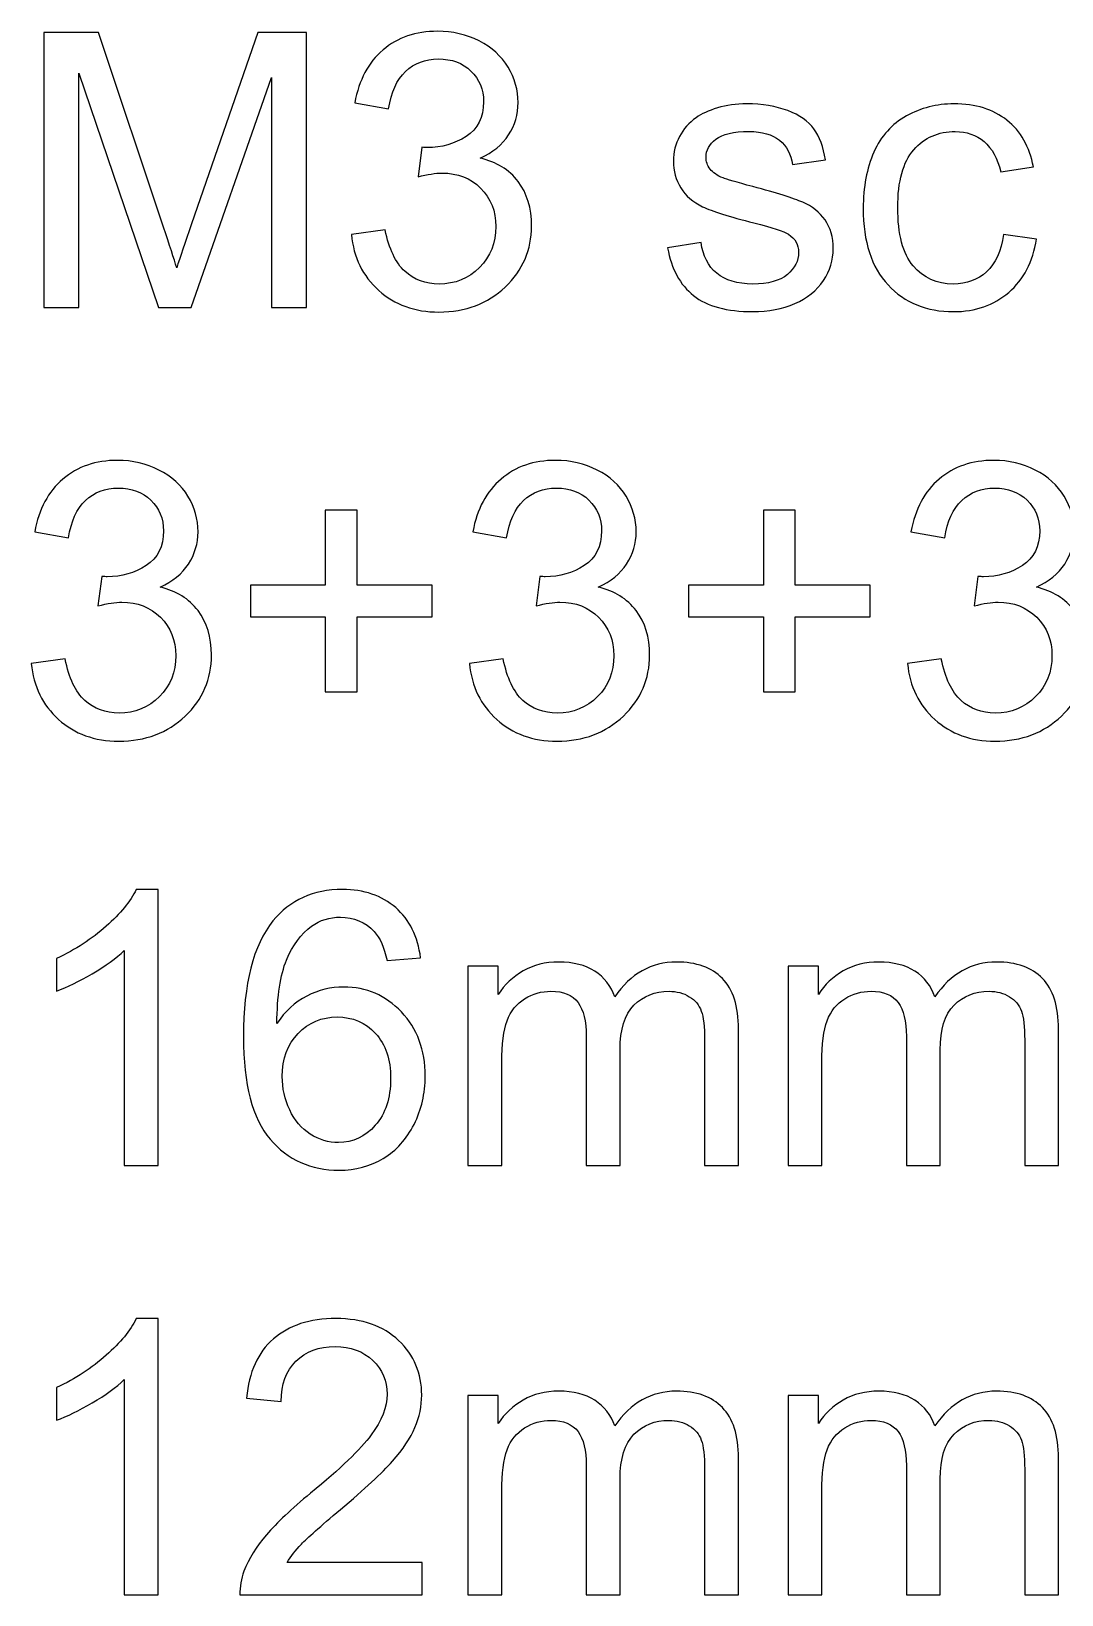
# Model space of a CAD drawing. Header units: centimetres. Extents: x -108 to -8, y -16 to 21.
# Drawn here: x -108.11 to -101.29, y 10.72 to 21.06 of the extents above; entities that cross this region are included whole.
import ezdxf

# ---------------------------------------------------------------- set-up
doc = ezdxf.new("R2010")
doc.units = ezdxf.units.CM
doc.header["$MEASUREMENT"] = 0
doc.layers.add('Layer 1', color=7, linetype='Continuous')

msp = doc.modelspace()

# ---------------------------------------------------------------- linework, layer by layer
at = {"layer": 'Layer 1', "color": 250}
for points, knots in [([(-108.02173, 19.23282), (-108.02173, 19.23282), (-108.02173, 21.05146), (-108.02173, 21.05146), (-108.02173, 21.05146), (-107.66105, 21.05146), (-107.66105, 21.05146), (-107.66105, 21.05146), (-107.23094, 19.7641), (-107.23094, 19.7641), (-107.19115, 19.6443), (-107.16236, 19.55455), (-107.14416, 19.49486), (-107.12342, 19.5609), (-107.09082, 19.65827), (-107.04679, 19.78654), (-107.04679, 19.78654), (-106.60907, 21.05146), (-106.60907, 21.05146), (-106.60907, 21.05146), (-106.28691, 21.05146), (-106.28691, 21.05146), (-106.28691, 21.05146), (-106.28691, 19.23282), (-106.28691, 19.23282), (-106.28691, 19.23282), (-106.51805, 19.23282), (-106.51805, 19.23282), (-106.51805, 19.23282), (-106.51805, 20.75428), (-106.51805, 20.75428), (-106.51805, 20.75428), (-107.04891, 19.23282), (-107.04891, 19.23282), (-107.04891, 19.23282), (-107.26566, 19.23282), (-107.26566, 19.23282), (-107.26566, 19.23282), (-107.79059, 20.78222), (-107.79059, 20.78222), (-107.79059, 20.78222), (-107.79059, 19.23282), (-107.79059, 19.23282), (-107.79059, 19.23282), (-108.02173, 19.23282), (-108.02173, 19.23282)], [0, 0, 0, 0, 0.06666667, 0.06666667, 0.06666667, 0.13333333, 0.13333333, 0.13333333, 0.2, 0.2, 0.2, 0.26666667, 0.26666667, 0.26666667, 0.33333333, 0.33333333, 0.33333333, 0.4, 0.4, 0.4, 0.46666667, 0.46666667, 0.46666667, 0.53333333, 0.53333333, 0.53333333, 0.6, 0.6, 0.6, 0.66666667, 0.66666667, 0.66666667, 0.73333333, 0.73333333, 0.73333333, 0.8, 0.8, 0.8, 0.86666667, 0.86666667, 0.86666667, 0.93333333, 0.93333333, 0.93333333, 1, 1, 1, 1]), ([(-105.98973, 19.71542), (-105.98973, 19.71542), (-105.76621, 19.7459), (-105.76621, 19.7459), (-105.74039, 19.6189), (-105.69721, 19.52746), (-105.63582, 19.47158), (-105.57444, 19.4157), (-105.49909, 19.38776), (-105.40976, 19.38776), (-105.30393, 19.38776), (-105.21461, 19.42417), (-105.14264, 19.49698), (-105.07067, 19.56979), (-105.03469, 19.65996), (-105.03469, 19.76749), (-105.03469, 19.86994), (-105.06813, 19.9546), (-105.13544, 20.02149), (-105.20233, 20.08795), (-105.28742, 20.1214), (-105.39114, 20.1214), (-105.43347, 20.1214), (-105.48596, 20.11293), (-105.54904, 20.09642), (-105.54904, 20.09642), (-105.52406, 20.292), (-105.52406, 20.292), (-105.50925, 20.29031), (-105.49697, 20.28946), (-105.48808, 20.28946), (-105.39241, 20.28946), (-105.30689, 20.31444), (-105.23027, 20.36397), (-105.15407, 20.4135), (-105.11597, 20.4897), (-105.11597, 20.59257), (-105.11597, 20.67427), (-105.14391, 20.742), (-105.19937, 20.79577), (-105.25482, 20.84953), (-105.32637, 20.8762), (-105.414, 20.8762), (-105.5012, 20.8762), (-105.57359, 20.84868), (-105.63159, 20.79365), (-105.68959, 20.73862), (-105.72684, 20.65607), (-105.74335, 20.546), (-105.74335, 20.546), (-105.96687, 20.58664), (-105.96687, 20.58664), (-105.93935, 20.7365), (-105.87755, 20.85292), (-105.7806, 20.93547), (-105.68408, 21.01802), (-105.56343, 21.05908), (-105.4195, 21.05908), (-105.32044, 21.05908), (-105.229, 21.03791), (-105.1456, 20.99516), (-105.06178, 20.95282), (-104.99786, 20.89483), (-104.95383, 20.82159), (-104.90938, 20.74793), (-104.88737, 20.67004), (-104.88737, 20.58749), (-104.88737, 20.50917), (-104.90854, 20.43805), (-104.95045, 20.3737), (-104.99278, 20.30936), (-105.05543, 20.25813), (-105.13798, 20.22003), (-105.03046, 20.19548), (-104.94706, 20.14383), (-104.88737, 20.06552), (-104.8281, 19.98762), (-104.79847, 19.88941), (-104.79847, 19.77215), (-104.79847, 19.6134), (-104.85647, 19.47835), (-104.97204, 19.36786), (-105.08803, 19.25737), (-105.2345, 19.20234), (-105.41146, 19.20234), (-105.57105, 19.20234), (-105.70356, 19.25018), (-105.80897, 19.34543), (-105.9148, 19.44068), (-105.97491, 19.56387), (-105.98973, 19.71542)], [0, 0, 0, 0, 0.03333333, 0.03333333, 0.03333333, 0.06666667, 0.06666667, 0.06666667, 0.1, 0.1, 0.1, 0.13333333, 0.13333333, 0.13333333, 0.16666667, 0.16666667, 0.16666667, 0.2, 0.2, 0.2, 0.23333333, 0.23333333, 0.23333333, 0.26666667, 0.26666667, 0.26666667, 0.3, 0.3, 0.3, 0.33333333, 0.33333333, 0.33333333, 0.36666667, 0.36666667, 0.36666667, 0.4, 0.4, 0.4, 0.43333333, 0.43333333, 0.43333333, 0.46666667, 0.46666667, 0.46666667, 0.5, 0.5, 0.5, 0.53333333, 0.53333333, 0.53333333, 0.56666667, 0.56666667, 0.56666667, 0.6, 0.6, 0.6, 0.63333333, 0.63333333, 0.63333333, 0.66666667, 0.66666667, 0.66666667, 0.7, 0.7, 0.7, 0.73333333, 0.73333333, 0.73333333, 0.76666667, 0.76666667, 0.76666667, 0.8, 0.8, 0.8, 0.83333333, 0.83333333, 0.83333333, 0.86666667, 0.86666667, 0.86666667, 0.9, 0.9, 0.9, 0.93333333, 0.93333333, 0.93333333, 0.96666667, 0.96666667, 0.96666667, 1, 1, 1, 1]), ([(-103.89931, 19.62652), (-103.89931, 19.62652), (-103.67833, 19.66208), (-103.67833, 19.66208), (-103.66605, 19.5736), (-103.63134, 19.50587), (-103.57461, 19.45846), (-103.51789, 19.41147), (-103.4383, 19.38776), (-103.3367, 19.38776), (-103.23383, 19.38776), (-103.15763, 19.4085), (-103.10768, 19.45041), (-103.05815, 19.4919), (-103.03317, 19.54101), (-103.03317, 19.59731), (-103.03317, 19.64769), (-103.05561, 19.68748), (-103.10006, 19.71627), (-103.13138, 19.73616), (-103.20758, 19.76114), (-103.32866, 19.79204), (-103.49206, 19.83311), (-103.60509, 19.86867), (-103.66859, 19.89872), (-103.73167, 19.9292), (-103.77951, 19.97069), (-103.8121, 20.02403), (-103.8447, 20.07695), (-103.86121, 20.13579), (-103.86121, 20.20014), (-103.86121, 20.25898), (-103.84766, 20.31317), (-103.82099, 20.36312), (-103.7939, 20.41307), (-103.75749, 20.45456), (-103.71135, 20.48758), (-103.67664, 20.51298), (-103.62922, 20.53457), (-103.56953, 20.55235), (-103.50942, 20.57013), (-103.4455, 20.57902), (-103.37692, 20.57902), (-103.27362, 20.57902), (-103.18303, 20.5642), (-103.10514, 20.53415), (-103.02682, 20.50451), (-102.96925, 20.46387), (-102.93199, 20.41307), (-102.89516, 20.36185), (-102.86934, 20.29369), (-102.85537, 20.20818), (-102.85537, 20.20818), (-103.07381, 20.1777), (-103.07381, 20.1777), (-103.08355, 20.24628), (-103.11233, 20.30004), (-103.15975, 20.33857), (-103.20716, 20.37709), (-103.27405, 20.39614), (-103.36083, 20.39614), (-103.46285, 20.39614), (-103.53609, 20.37921), (-103.57969, 20.34534), (-103.6233, 20.31147), (-103.64531, 20.27168), (-103.64531, 20.22638), (-103.64531, 20.1976), (-103.63642, 20.17135), (-103.61822, 20.14807), (-103.60001, 20.12436), (-103.57165, 20.10446), (-103.5327, 20.0888), (-103.51027, 20.08033), (-103.44507, 20.06128), (-103.33585, 20.03165), (-103.17837, 19.98974), (-103.06831, 19.95503), (-103.00565, 19.92836), (-102.943, 19.90169), (-102.89389, 19.86232), (-102.85833, 19.81152), (-102.82235, 19.76029), (-102.80457, 19.69679), (-102.80457, 19.62059), (-102.80457, 19.54651), (-102.82616, 19.47666), (-102.86976, 19.41104), (-102.91337, 19.34543), (-102.97602, 19.29463), (-103.05772, 19.25864), (-103.13985, 19.22266), (-103.23256, 19.20488), (-103.33585, 19.20488), (-103.50688, 19.20488), (-103.63769, 19.24044), (-103.72744, 19.31114), (-103.81718, 19.38226), (-103.87433, 19.48724), (-103.89931, 19.62652)], [0, 0, 0, 0, 0.03030303, 0.03030303, 0.03030303, 0.06060606, 0.06060606, 0.06060606, 0.09090909, 0.09090909, 0.09090909, 0.12121212, 0.12121212, 0.12121212, 0.15151515, 0.15151515, 0.15151515, 0.18181818, 0.18181818, 0.18181818, 0.21212121, 0.21212121, 0.21212121, 0.24242424, 0.24242424, 0.24242424, 0.27272727, 0.27272727, 0.27272727, 0.3030303, 0.3030303, 0.3030303, 0.33333333, 0.33333333, 0.33333333, 0.36363636, 0.36363636, 0.36363636, 0.39393939, 0.39393939, 0.39393939, 0.42424242, 0.42424242, 0.42424242, 0.45454545, 0.45454545, 0.45454545, 0.48484848, 0.48484848, 0.48484848, 0.51515152, 0.51515152, 0.51515152, 0.54545455, 0.54545455, 0.54545455, 0.57575758, 0.57575758, 0.57575758, 0.60606061, 0.60606061, 0.60606061, 0.63636364, 0.63636364, 0.63636364, 0.66666667, 0.66666667, 0.66666667, 0.6969697, 0.6969697, 0.6969697, 0.72727273, 0.72727273, 0.72727273, 0.75757576, 0.75757576, 0.75757576, 0.78787879, 0.78787879, 0.78787879, 0.81818182, 0.81818182, 0.81818182, 0.84848485, 0.84848485, 0.84848485, 0.87878788, 0.87878788, 0.87878788, 0.90909091, 0.90909091, 0.90909091, 0.93939394, 0.93939394, 0.93939394, 0.96969697, 0.96969697, 0.96969697, 1, 1, 1, 1]), ([(-101.67935, 19.71542), (-101.67935, 19.71542), (-101.46091, 19.68494), (-101.46091, 19.68494), (-101.48504, 19.53466), (-101.546, 19.41739), (-101.64464, 19.3323), (-101.74327, 19.24721), (-101.86477, 19.20488), (-102.00828, 19.20488), (-102.1882, 19.20488), (-102.33298, 19.26372), (-102.4422, 19.38141), (-102.55184, 19.4991), (-102.60645, 19.66758), (-102.60645, 19.88687), (-102.60645, 20.02911), (-102.58274, 20.15315), (-102.53575, 20.25983), (-102.48876, 20.36608), (-102.41722, 20.44609), (-102.3207, 20.49901), (-102.2246, 20.55235), (-102.12004, 20.57902), (-102.00659, 20.57902), (-101.86392, 20.57902), (-101.74666, 20.54304), (-101.65607, 20.47065), (-101.56505, 20.39826), (-101.50663, 20.29539), (-101.48123, 20.16246), (-101.48123, 20.16246), (-101.69713, 20.12944), (-101.69713, 20.12944), (-101.71787, 20.21792), (-101.75428, 20.28438), (-101.8072, 20.32925), (-101.85969, 20.3737), (-101.92319, 20.39614), (-101.9977, 20.39614), (-102.1103, 20.39614), (-102.20174, 20.35592), (-102.27244, 20.27549), (-102.34271, 20.19463), (-102.37785, 20.06763), (-102.37785, 19.89322), (-102.37785, 19.71627), (-102.34398, 19.588), (-102.27625, 19.50799), (-102.20809, 19.42798), (-102.11962, 19.38776), (-102.01082, 19.38776), (-101.92277, 19.38776), (-101.84953, 19.41443), (-101.79111, 19.46819), (-101.73227, 19.52153), (-101.69501, 19.60408), (-101.67935, 19.71542)], [0, 0, 0, 0, 0.05263158, 0.05263158, 0.05263158, 0.10526316, 0.10526316, 0.10526316, 0.15789474, 0.15789474, 0.15789474, 0.21052632, 0.21052632, 0.21052632, 0.26315789, 0.26315789, 0.26315789, 0.31578947, 0.31578947, 0.31578947, 0.36842105, 0.36842105, 0.36842105, 0.42105263, 0.42105263, 0.42105263, 0.47368421, 0.47368421, 0.47368421, 0.52631579, 0.52631579, 0.52631579, 0.57894737, 0.57894737, 0.57894737, 0.63157895, 0.63157895, 0.63157895, 0.68421053, 0.68421053, 0.68421053, 0.73684211, 0.73684211, 0.73684211, 0.78947368, 0.78947368, 0.78947368, 0.84210526, 0.84210526, 0.84210526, 0.89473684, 0.89473684, 0.89473684, 0.94736842, 0.94736842, 0.94736842, 1, 1, 1, 1]), ([(-108.10555, 16.87781), (-108.10555, 16.87781), (-107.88203, 16.90829), (-107.88203, 16.90829), (-107.85621, 16.78129), (-107.81303, 16.68985), (-107.75164, 16.63397), (-107.69026, 16.57809), (-107.61491, 16.55015), (-107.52558, 16.55015), (-107.41975, 16.55015), (-107.33043, 16.58656), (-107.25846, 16.65937), (-107.18649, 16.73218), (-107.15051, 16.82235), (-107.15051, 16.92988), (-107.15051, 17.03233), (-107.18395, 17.11699), (-107.25126, 17.18388), (-107.31815, 17.25034), (-107.40324, 17.28379), (-107.50696, 17.28379), (-107.54929, 17.28379), (-107.60178, 17.27532), (-107.66486, 17.25881), (-107.66486, 17.25881), (-107.63988, 17.45439), (-107.63988, 17.45439), (-107.62507, 17.4527), (-107.61279, 17.45185), (-107.6039, 17.45185), (-107.50823, 17.45185), (-107.42271, 17.47683), (-107.34609, 17.52636), (-107.26989, 17.57589), (-107.23179, 17.65209), (-107.23179, 17.75496), (-107.23179, 17.83666), (-107.25973, 17.90439), (-107.31519, 17.95816), (-107.37064, 18.01192), (-107.44219, 18.03859), (-107.52982, 18.03859), (-107.61702, 18.03859), (-107.68941, 18.01107), (-107.74741, 17.95604), (-107.80541, 17.90101), (-107.84266, 17.81846), (-107.85917, 17.70839), (-107.85917, 17.70839), (-108.08269, 17.74903), (-108.08269, 17.74903), (-108.05517, 17.89889), (-107.99337, 18.01531), (-107.89642, 18.09786), (-107.7999, 18.18041), (-107.67925, 18.22147), (-107.53532, 18.22147), (-107.43626, 18.22147), (-107.34482, 18.2003), (-107.26142, 18.15755), (-107.1776, 18.11521), (-107.11368, 18.05722), (-107.06965, 17.98398), (-107.0252, 17.91032), (-107.00319, 17.83243), (-107.00319, 17.74988), (-107.00319, 17.67156), (-107.02436, 17.60044), (-107.06627, 17.53609), (-107.1086, 17.47175), (-107.17125, 17.42052), (-107.2538, 17.38242), (-107.14628, 17.35787), (-107.06288, 17.30622), (-107.00319, 17.22791), (-106.94392, 17.15001), (-106.91429, 17.0518), (-106.91429, 16.93454), (-106.91429, 16.77579), (-106.97229, 16.64074), (-107.08786, 16.53025), (-107.20385, 16.41976), (-107.35032, 16.36473), (-107.52728, 16.36473), (-107.68687, 16.36473), (-107.81938, 16.41257), (-107.92479, 16.50782), (-108.03062, 16.60307), (-108.09073, 16.72626), (-108.10555, 16.87781)], [0, 0, 0, 0, 0.03333333, 0.03333333, 0.03333333, 0.06666667, 0.06666667, 0.06666667, 0.1, 0.1, 0.1, 0.13333333, 0.13333333, 0.13333333, 0.16666667, 0.16666667, 0.16666667, 0.2, 0.2, 0.2, 0.23333333, 0.23333333, 0.23333333, 0.26666667, 0.26666667, 0.26666667, 0.3, 0.3, 0.3, 0.33333333, 0.33333333, 0.33333333, 0.36666667, 0.36666667, 0.36666667, 0.4, 0.4, 0.4, 0.43333333, 0.43333333, 0.43333333, 0.46666667, 0.46666667, 0.46666667, 0.5, 0.5, 0.5, 0.53333333, 0.53333333, 0.53333333, 0.56666667, 0.56666667, 0.56666667, 0.6, 0.6, 0.6, 0.63333333, 0.63333333, 0.63333333, 0.66666667, 0.66666667, 0.66666667, 0.7, 0.7, 0.7, 0.73333333, 0.73333333, 0.73333333, 0.76666667, 0.76666667, 0.76666667, 0.8, 0.8, 0.8, 0.83333333, 0.83333333, 0.83333333, 0.86666667, 0.86666667, 0.86666667, 0.9, 0.9, 0.9, 0.93333333, 0.93333333, 0.93333333, 0.96666667, 0.96666667, 0.96666667, 1, 1, 1, 1]), ([(-105.20953, 16.87781), (-105.20953, 16.87781), (-104.98601, 16.90829), (-104.98601, 16.90829), (-104.96019, 16.78129), (-104.91701, 16.68985), (-104.85562, 16.63397), (-104.79424, 16.57809), (-104.71889, 16.55015), (-104.62956, 16.55015), (-104.52373, 16.55015), (-104.43441, 16.58656), (-104.36244, 16.65937), (-104.29047, 16.73218), (-104.25449, 16.82235), (-104.25449, 16.92988), (-104.25449, 17.03233), (-104.28793, 17.11699), (-104.35524, 17.18388), (-104.42213, 17.25034), (-104.50722, 17.28379), (-104.61094, 17.28379), (-104.65327, 17.28379), (-104.70576, 17.27532), (-104.76884, 17.25881), (-104.76884, 17.25881), (-104.74386, 17.45439), (-104.74386, 17.45439), (-104.72905, 17.4527), (-104.71677, 17.45185), (-104.70788, 17.45185), (-104.61221, 17.45185), (-104.52669, 17.47683), (-104.45007, 17.52636), (-104.37387, 17.57589), (-104.33577, 17.65209), (-104.33577, 17.75496), (-104.33577, 17.83666), (-104.36371, 17.90439), (-104.41917, 17.95816), (-104.47462, 18.01192), (-104.54617, 18.03859), (-104.6338, 18.03859), (-104.721, 18.03859), (-104.79339, 18.01107), (-104.85139, 17.95604), (-104.90939, 17.90101), (-104.94664, 17.81846), (-104.96315, 17.70839), (-104.96315, 17.70839), (-105.18667, 17.74903), (-105.18667, 17.74903), (-105.15915, 17.89889), (-105.09735, 18.01531), (-105.0004, 18.09786), (-104.90388, 18.18041), (-104.78323, 18.22147), (-104.6393, 18.22147), (-104.54024, 18.22147), (-104.4488, 18.2003), (-104.3654, 18.15755), (-104.28158, 18.11521), (-104.21766, 18.05722), (-104.17363, 17.98398), (-104.12918, 17.91032), (-104.10717, 17.83243), (-104.10717, 17.74988), (-104.10717, 17.67156), (-104.12834, 17.60044), (-104.17025, 17.53609), (-104.21258, 17.47175), (-104.27523, 17.42052), (-104.35778, 17.38242), (-104.25026, 17.35787), (-104.16686, 17.30622), (-104.10717, 17.22791), (-104.0479, 17.15001), (-104.01827, 17.0518), (-104.01827, 16.93454), (-104.01827, 16.77579), (-104.07627, 16.64074), (-104.19184, 16.53025), (-104.30783, 16.41976), (-104.4543, 16.36473), (-104.63126, 16.36473), (-104.79085, 16.36473), (-104.92336, 16.41257), (-105.02877, 16.50782), (-105.1346, 16.60307), (-105.19471, 16.72626), (-105.20953, 16.87781)], [0, 0, 0, 0, 0.03333333, 0.03333333, 0.03333333, 0.06666667, 0.06666667, 0.06666667, 0.1, 0.1, 0.1, 0.13333333, 0.13333333, 0.13333333, 0.16666667, 0.16666667, 0.16666667, 0.2, 0.2, 0.2, 0.23333333, 0.23333333, 0.23333333, 0.26666667, 0.26666667, 0.26666667, 0.3, 0.3, 0.3, 0.33333333, 0.33333333, 0.33333333, 0.36666667, 0.36666667, 0.36666667, 0.4, 0.4, 0.4, 0.43333333, 0.43333333, 0.43333333, 0.46666667, 0.46666667, 0.46666667, 0.5, 0.5, 0.5, 0.53333333, 0.53333333, 0.53333333, 0.56666667, 0.56666667, 0.56666667, 0.6, 0.6, 0.6, 0.63333333, 0.63333333, 0.63333333, 0.66666667, 0.66666667, 0.66666667, 0.7, 0.7, 0.7, 0.73333333, 0.73333333, 0.73333333, 0.76666667, 0.76666667, 0.76666667, 0.8, 0.8, 0.8, 0.83333333, 0.83333333, 0.83333333, 0.86666667, 0.86666667, 0.86666667, 0.9, 0.9, 0.9, 0.93333333, 0.93333333, 0.93333333, 0.96666667, 0.96666667, 0.96666667, 1, 1, 1, 1]), ([(-102.31351, 16.87781), (-102.31351, 16.87781), (-102.08999, 16.90829), (-102.08999, 16.90829), (-102.06417, 16.78129), (-102.02099, 16.68985), (-101.9596, 16.63397), (-101.89822, 16.57809), (-101.82287, 16.55015), (-101.73354, 16.55015), (-101.62771, 16.55015), (-101.53839, 16.58656), (-101.46642, 16.65937), (-101.39445, 16.73218), (-101.35847, 16.82235), (-101.35847, 16.92988), (-101.35847, 17.03233), (-101.39191, 17.11699), (-101.45922, 17.18388), (-101.52611, 17.25034), (-101.6112, 17.28379), (-101.71492, 17.28379), (-101.75725, 17.28379), (-101.80974, 17.27532), (-101.87282, 17.25881), (-101.87282, 17.25881), (-101.84784, 17.45439), (-101.84784, 17.45439), (-101.83303, 17.4527), (-101.82075, 17.45185), (-101.81186, 17.45185), (-101.71619, 17.45185), (-101.63067, 17.47683), (-101.55405, 17.52636), (-101.47785, 17.57589), (-101.43975, 17.65209), (-101.43975, 17.75496), (-101.43975, 17.83666), (-101.46769, 17.90439), (-101.52315, 17.95816), (-101.5786, 18.01192), (-101.65015, 18.03859), (-101.73778, 18.03859), (-101.82498, 18.03859), (-101.89737, 18.01107), (-101.95537, 17.95604), (-102.01337, 17.90101), (-102.05062, 17.81846), (-102.06713, 17.70839), (-102.06713, 17.70839), (-102.29065, 17.74903), (-102.29065, 17.74903), (-102.26313, 17.89889), (-102.20133, 18.01531), (-102.10438, 18.09786), (-102.00786, 18.18041), (-101.88721, 18.22147), (-101.74328, 18.22147), (-101.64422, 18.22147), (-101.55278, 18.2003), (-101.46938, 18.15755), (-101.38556, 18.11521), (-101.32164, 18.05722), (-101.27761, 17.98398), (-101.23316, 17.91032), (-101.21115, 17.83243), (-101.21115, 17.74988), (-101.21115, 17.67156), (-101.23232, 17.60044), (-101.27423, 17.53609), (-101.31656, 17.47175), (-101.37921, 17.42052), (-101.46176, 17.38242), (-101.35424, 17.35787), (-101.27084, 17.30622), (-101.21115, 17.22791), (-101.15188, 17.15001), (-101.12225, 17.0518), (-101.12225, 16.93454), (-101.12225, 16.77579), (-101.18025, 16.64074), (-101.29582, 16.53025), (-101.41181, 16.41976), (-101.55828, 16.36473), (-101.73524, 16.36473), (-101.89483, 16.36473), (-102.02734, 16.41257), (-102.13275, 16.50782), (-102.23858, 16.60307), (-102.29869, 16.72626), (-102.31351, 16.87781)], [0, 0, 0, 0, 0.03333333, 0.03333333, 0.03333333, 0.06666667, 0.06666667, 0.06666667, 0.1, 0.1, 0.1, 0.13333333, 0.13333333, 0.13333333, 0.16666667, 0.16666667, 0.16666667, 0.2, 0.2, 0.2, 0.23333333, 0.23333333, 0.23333333, 0.26666667, 0.26666667, 0.26666667, 0.3, 0.3, 0.3, 0.33333333, 0.33333333, 0.33333333, 0.36666667, 0.36666667, 0.36666667, 0.4, 0.4, 0.4, 0.43333333, 0.43333333, 0.43333333, 0.46666667, 0.46666667, 0.46666667, 0.5, 0.5, 0.5, 0.53333333, 0.53333333, 0.53333333, 0.56666667, 0.56666667, 0.56666667, 0.6, 0.6, 0.6, 0.63333333, 0.63333333, 0.63333333, 0.66666667, 0.66666667, 0.66666667, 0.7, 0.7, 0.7, 0.73333333, 0.73333333, 0.73333333, 0.76666667, 0.76666667, 0.76666667, 0.8, 0.8, 0.8, 0.83333333, 0.83333333, 0.83333333, 0.86666667, 0.86666667, 0.86666667, 0.9, 0.9, 0.9, 0.93333333, 0.93333333, 0.93333333, 0.96666667, 0.96666667, 0.96666667, 1, 1, 1, 1]), ([(-106.16203, 16.68985), (-106.16203, 16.68985), (-106.16203, 17.18769), (-106.16203, 17.18769), (-106.16203, 17.18769), (-106.65733, 17.18769), (-106.65733, 17.18769), (-106.65733, 17.18769), (-106.65733, 17.39597), (-106.65733, 17.39597), (-106.65733, 17.39597), (-106.16203, 17.39597), (-106.16203, 17.39597), (-106.16203, 17.39597), (-106.16203, 17.89127), (-106.16203, 17.89127), (-106.16203, 17.89127), (-105.95121, 17.89127), (-105.95121, 17.89127), (-105.95121, 17.89127), (-105.95121, 17.39597), (-105.95121, 17.39597), (-105.95121, 17.39597), (-105.45591, 17.39597), (-105.45591, 17.39597), (-105.45591, 17.39597), (-105.45591, 17.18769), (-105.45591, 17.18769), (-105.45591, 17.18769), (-105.95121, 17.18769), (-105.95121, 17.18769), (-105.95121, 17.18769), (-105.95121, 16.68985), (-105.95121, 16.68985), (-105.95121, 16.68985), (-106.16203, 16.68985), (-106.16203, 16.68985)], [0, 0, 0, 0, 0.08333333, 0.08333333, 0.08333333, 0.16666667, 0.16666667, 0.16666667, 0.25, 0.25, 0.25, 0.33333333, 0.33333333, 0.33333333, 0.41666667, 0.41666667, 0.41666667, 0.5, 0.5, 0.5, 0.58333333, 0.58333333, 0.58333333, 0.66666667, 0.66666667, 0.66666667, 0.75, 0.75, 0.75, 0.83333333, 0.83333333, 0.83333333, 0.91666667, 0.91666667, 0.91666667, 1, 1, 1, 1]), ([(-103.26601, 16.68985), (-103.26601, 16.68985), (-103.26601, 17.18769), (-103.26601, 17.18769), (-103.26601, 17.18769), (-103.76131, 17.18769), (-103.76131, 17.18769), (-103.76131, 17.18769), (-103.76131, 17.39597), (-103.76131, 17.39597), (-103.76131, 17.39597), (-103.26601, 17.39597), (-103.26601, 17.39597), (-103.26601, 17.39597), (-103.26601, 17.89127), (-103.26601, 17.89127), (-103.26601, 17.89127), (-103.05519, 17.89127), (-103.05519, 17.89127), (-103.05519, 17.89127), (-103.05519, 17.39597), (-103.05519, 17.39597), (-103.05519, 17.39597), (-102.55989, 17.39597), (-102.55989, 17.39597), (-102.55989, 17.39597), (-102.55989, 17.18769), (-102.55989, 17.18769), (-102.55989, 17.18769), (-103.05519, 17.18769), (-103.05519, 17.18769), (-103.05519, 17.18769), (-103.05519, 16.68985), (-103.05519, 16.68985), (-103.05519, 16.68985), (-103.26601, 16.68985), (-103.26601, 16.68985)], [0, 0, 0, 0, 0.08333333, 0.08333333, 0.08333333, 0.16666667, 0.16666667, 0.16666667, 0.25, 0.25, 0.25, 0.33333333, 0.33333333, 0.33333333, 0.41666667, 0.41666667, 0.41666667, 0.5, 0.5, 0.5, 0.58333333, 0.58333333, 0.58333333, 0.66666667, 0.66666667, 0.66666667, 0.75, 0.75, 0.75, 0.83333333, 0.83333333, 0.83333333, 0.91666667, 0.91666667, 0.91666667, 1, 1, 1, 1]), ([(-107.26735, 13.5576), (-107.26735, 13.5576), (-107.49087, 13.5576), (-107.49087, 13.5576), (-107.49087, 13.5576), (-107.49087, 14.98085), (-107.49087, 14.98085), (-107.54463, 14.9292), (-107.61533, 14.87798), (-107.70254, 14.82675), (-107.78974, 14.77553), (-107.86848, 14.73701), (-107.93791, 14.71161), (-107.93791, 14.71161), (-107.93791, 14.92751), (-107.93791, 14.92751), (-107.81303, 14.98593), (-107.70381, 15.05705), (-107.61025, 15.14087), (-107.51669, 15.22426), (-107.45023, 15.30512), (-107.41128, 15.38386), (-107.41128, 15.38386), (-107.26735, 15.38386), (-107.26735, 15.38386), (-107.26735, 15.38386), (-107.26735, 13.5576), (-107.26735, 13.5576)], [0, 0, 0, 0, 0.11111111, 0.11111111, 0.11111111, 0.22222222, 0.22222222, 0.22222222, 0.33333333, 0.33333333, 0.33333333, 0.44444444, 0.44444444, 0.44444444, 0.55555556, 0.55555556, 0.55555556, 0.66666667, 0.66666667, 0.66666667, 0.77777778, 0.77777778, 0.77777778, 0.88888889, 0.88888889, 0.88888889, 1, 1, 1, 1]), ([(-105.53211, 14.93174), (-105.53211, 14.93174), (-105.75309, 14.91396), (-105.75309, 14.91396), (-105.77299, 15.00159), (-105.80135, 15.06551), (-105.83818, 15.10531), (-105.89872, 15.16923), (-105.97365, 15.20098), (-106.06255, 15.20098), (-106.13409, 15.20098), (-106.19759, 15.18108), (-106.2522, 15.14129), (-106.32247, 15.09007), (-106.37751, 15.01556), (-106.41857, 14.91735), (-106.45921, 14.81871), (-106.48038, 14.67859), (-106.48207, 14.49698), (-106.42831, 14.57868), (-106.36227, 14.63964), (-106.28437, 14.67901), (-106.20648, 14.7188), (-106.1252, 14.7387), (-106.03969, 14.7387), (-105.89067, 14.7387), (-105.76367, 14.68367), (-105.65869, 14.57402), (-105.55412, 14.46438), (-105.50163, 14.32299), (-105.50163, 14.149), (-105.50163, 14.0347), (-105.52618, 13.92886), (-105.57529, 13.83065), (-105.62482, 13.73244), (-105.69213, 13.65751), (-105.77849, 13.60544), (-105.86443, 13.55337), (-105.96222, 13.52712), (-106.07144, 13.52712), (-106.25728, 13.52712), (-106.40926, 13.5957), (-106.52694, 13.73244), (-106.64421, 13.86917), (-106.70305, 14.09481), (-106.70305, 14.40892), (-106.70305, 14.76029), (-106.63786, 15.01598), (-106.50789, 15.17558), (-106.39444, 15.31443), (-106.24162, 15.38386), (-106.049, 15.38386), (-105.90591, 15.38386), (-105.78823, 15.34364), (-105.69679, 15.26363), (-105.60535, 15.18362), (-105.55031, 15.07313), (-105.53211, 14.93174)], [0, 0, 0, 0, 0.05263158, 0.05263158, 0.05263158, 0.10526316, 0.10526316, 0.10526316, 0.15789474, 0.15789474, 0.15789474, 0.21052632, 0.21052632, 0.21052632, 0.26315789, 0.26315789, 0.26315789, 0.31578947, 0.31578947, 0.31578947, 0.36842105, 0.36842105, 0.36842105, 0.42105263, 0.42105263, 0.42105263, 0.47368421, 0.47368421, 0.47368421, 0.52631579, 0.52631579, 0.52631579, 0.57894737, 0.57894737, 0.57894737, 0.63157895, 0.63157895, 0.63157895, 0.68421053, 0.68421053, 0.68421053, 0.73684211, 0.73684211, 0.73684211, 0.78947368, 0.78947368, 0.78947368, 0.84210526, 0.84210526, 0.84210526, 0.89473684, 0.89473684, 0.89473684, 0.94736842, 0.94736842, 0.94736842, 1, 1, 1, 1]), ([(-105.21927, 13.5576), (-105.21927, 13.5576), (-105.21927, 14.87586), (-105.21927, 14.87586), (-105.21927, 14.87586), (-105.01861, 14.87586), (-105.01861, 14.87586), (-105.01861, 14.87586), (-105.01861, 14.68959), (-105.01861, 14.68959), (-104.97755, 14.75394), (-104.92251, 14.80601), (-104.85393, 14.84496), (-104.78535, 14.88433), (-104.70746, 14.9038), (-104.61983, 14.9038), (-104.52246, 14.9038), (-104.44245, 14.88348), (-104.38022, 14.84326), (-104.31799, 14.80262), (-104.27397, 14.74632), (-104.24857, 14.67351), (-104.14358, 14.82718), (-104.00769, 14.9038), (-103.84005, 14.9038), (-103.70882, 14.9038), (-103.60764, 14.86782), (-103.53737, 14.79543), (-103.46667, 14.72304), (-103.43111, 14.6117), (-103.43111, 14.46142), (-103.43111, 14.46142), (-103.43111, 13.5576), (-103.43111, 13.5576), (-103.43111, 13.5576), (-103.65463, 13.5576), (-103.65463, 13.5576), (-103.65463, 13.5576), (-103.65463, 14.38733), (-103.65463, 14.38733), (-103.65463, 14.47623), (-103.66225, 14.54058), (-103.67664, 14.57995), (-103.69104, 14.61932), (-103.71728, 14.65065), (-103.75581, 14.67478), (-103.79391, 14.69891), (-103.83878, 14.71076), (-103.89, 14.71076), (-103.98314, 14.71076), (-104.06018, 14.67986), (-104.12157, 14.61847), (-104.18295, 14.55667), (-104.21343, 14.45803), (-104.21343, 14.32256), (-104.21343, 14.32256), (-104.21343, 13.5576), (-104.21343, 13.5576), (-104.21343, 13.5576), (-104.43695, 13.5576), (-104.43695, 13.5576), (-104.43695, 13.5576), (-104.43695, 14.41316), (-104.43695, 14.41316), (-104.43695, 14.51222), (-104.45515, 14.58672), (-104.49156, 14.63625), (-104.52797, 14.68578), (-104.58766, 14.71076), (-104.67021, 14.71076), (-104.73286, 14.71076), (-104.79086, 14.69425), (-104.8442, 14.66123), (-104.89754, 14.62821), (-104.93606, 14.57995), (-104.96019, 14.51603), (-104.9839, 14.45253), (-104.99575, 14.36066), (-104.99575, 14.24086), (-104.99575, 14.24086), (-104.99575, 13.5576), (-104.99575, 13.5576), (-104.99575, 13.5576), (-105.21927, 13.5576), (-105.21927, 13.5576)], [0, 0, 0, 0, 0.03571429, 0.03571429, 0.03571429, 0.07142857, 0.07142857, 0.07142857, 0.10714286, 0.10714286, 0.10714286, 0.14285714, 0.14285714, 0.14285714, 0.17857143, 0.17857143, 0.17857143, 0.21428571, 0.21428571, 0.21428571, 0.25, 0.25, 0.25, 0.28571429, 0.28571429, 0.28571429, 0.32142857, 0.32142857, 0.32142857, 0.35714286, 0.35714286, 0.35714286, 0.39285714, 0.39285714, 0.39285714, 0.42857143, 0.42857143, 0.42857143, 0.46428571, 0.46428571, 0.46428571, 0.5, 0.5, 0.5, 0.53571429, 0.53571429, 0.53571429, 0.57142857, 0.57142857, 0.57142857, 0.60714286, 0.60714286, 0.60714286, 0.64285714, 0.64285714, 0.64285714, 0.67857143, 0.67857143, 0.67857143, 0.71428571, 0.71428571, 0.71428571, 0.75, 0.75, 0.75, 0.78571429, 0.78571429, 0.78571429, 0.82142857, 0.82142857, 0.82142857, 0.85714286, 0.85714286, 0.85714286, 0.89285714, 0.89285714, 0.89285714, 0.92857143, 0.92857143, 0.92857143, 0.96428571, 0.96428571, 0.96428571, 1, 1, 1, 1]), ([(-103.10345, 13.5576), (-103.10345, 13.5576), (-103.10345, 14.87586), (-103.10345, 14.87586), (-103.10345, 14.87586), (-102.90279, 14.87586), (-102.90279, 14.87586), (-102.90279, 14.87586), (-102.90279, 14.68959), (-102.90279, 14.68959), (-102.86173, 14.75394), (-102.80669, 14.80601), (-102.73811, 14.84496), (-102.66953, 14.88433), (-102.59164, 14.9038), (-102.50401, 14.9038), (-102.40664, 14.9038), (-102.32663, 14.88348), (-102.2644, 14.84326), (-102.20217, 14.80262), (-102.15815, 14.74632), (-102.13275, 14.67351), (-102.02776, 14.82718), (-101.89187, 14.9038), (-101.72423, 14.9038), (-101.593, 14.9038), (-101.49182, 14.86782), (-101.42155, 14.79543), (-101.35085, 14.72304), (-101.31529, 14.6117), (-101.31529, 14.46142), (-101.31529, 14.46142), (-101.31529, 13.5576), (-101.31529, 13.5576), (-101.31529, 13.5576), (-101.53881, 13.5576), (-101.53881, 13.5576), (-101.53881, 13.5576), (-101.53881, 14.38733), (-101.53881, 14.38733), (-101.53881, 14.47623), (-101.54643, 14.54058), (-101.56082, 14.57995), (-101.57522, 14.61932), (-101.60146, 14.65065), (-101.63999, 14.67478), (-101.67809, 14.69891), (-101.72296, 14.71076), (-101.77418, 14.71076), (-101.86732, 14.71076), (-101.94436, 14.67986), (-102.00575, 14.61847), (-102.06713, 14.55667), (-102.09761, 14.45803), (-102.09761, 14.32256), (-102.09761, 14.32256), (-102.09761, 13.5576), (-102.09761, 13.5576), (-102.09761, 13.5576), (-102.32113, 13.5576), (-102.32113, 13.5576), (-102.32113, 13.5576), (-102.32113, 14.41316), (-102.32113, 14.41316), (-102.32113, 14.51222), (-102.33933, 14.58672), (-102.37574, 14.63625), (-102.41215, 14.68578), (-102.47184, 14.71076), (-102.55439, 14.71076), (-102.61704, 14.71076), (-102.67504, 14.69425), (-102.72838, 14.66123), (-102.78172, 14.62821), (-102.82024, 14.57995), (-102.84437, 14.51603), (-102.86808, 14.45253), (-102.87993, 14.36066), (-102.87993, 14.24086), (-102.87993, 14.24086), (-102.87993, 13.5576), (-102.87993, 13.5576), (-102.87993, 13.5576), (-103.10345, 13.5576), (-103.10345, 13.5576)], [0, 0, 0, 0, 0.03571429, 0.03571429, 0.03571429, 0.07142857, 0.07142857, 0.07142857, 0.10714286, 0.10714286, 0.10714286, 0.14285714, 0.14285714, 0.14285714, 0.17857143, 0.17857143, 0.17857143, 0.21428571, 0.21428571, 0.21428571, 0.25, 0.25, 0.25, 0.28571429, 0.28571429, 0.28571429, 0.32142857, 0.32142857, 0.32142857, 0.35714286, 0.35714286, 0.35714286, 0.39285714, 0.39285714, 0.39285714, 0.42857143, 0.42857143, 0.42857143, 0.46428571, 0.46428571, 0.46428571, 0.5, 0.5, 0.5, 0.53571429, 0.53571429, 0.53571429, 0.57142857, 0.57142857, 0.57142857, 0.60714286, 0.60714286, 0.60714286, 0.64285714, 0.64285714, 0.64285714, 0.67857143, 0.67857143, 0.67857143, 0.71428571, 0.71428571, 0.71428571, 0.75, 0.75, 0.75, 0.78571429, 0.78571429, 0.78571429, 0.82142857, 0.82142857, 0.82142857, 0.85714286, 0.85714286, 0.85714286, 0.89285714, 0.89285714, 0.89285714, 0.92857143, 0.92857143, 0.92857143, 0.96428571, 0.96428571, 0.96428571, 1, 1, 1, 1]), ([(-106.44651, 14.14688), (-106.44651, 14.06983), (-106.43, 13.99617), (-106.3974, 13.9259), (-106.36481, 13.85563), (-106.31909, 13.80229), (-106.26109, 13.76546), (-106.20267, 13.72863), (-106.14086, 13.71), (-106.07525, 13.71), (-105.98, 13.71), (-105.89872, 13.7481), (-105.83141, 13.8243), (-105.7641, 13.9005), (-105.73023, 14.00379), (-105.73023, 14.1346), (-105.73023, 14.26033), (-105.76367, 14.35939), (-105.83014, 14.43178), (-105.8966, 14.50417), (-105.98127, 14.54058), (-106.08414, 14.54058), (-106.18489, 14.54058), (-106.27083, 14.50417), (-106.3411, 14.43178), (-106.41137, 14.35939), (-106.44651, 14.26457), (-106.44651, 14.14688)], [0, 0, 0, 0, 0.11111111, 0.11111111, 0.11111111, 0.22222222, 0.22222222, 0.22222222, 0.33333333, 0.33333333, 0.33333333, 0.44444444, 0.44444444, 0.44444444, 0.55555556, 0.55555556, 0.55555556, 0.66666667, 0.66666667, 0.66666667, 0.77777778, 0.77777778, 0.77777778, 0.88888889, 0.88888889, 0.88888889, 1, 1, 1, 1]), ([(-107.26735, 10.71999), (-107.26735, 10.71999), (-107.49087, 10.71999), (-107.49087, 10.71999), (-107.49087, 10.71999), (-107.49087, 12.14324), (-107.49087, 12.14324), (-107.54463, 12.09159), (-107.61533, 12.04037), (-107.70254, 11.98914), (-107.78974, 11.93792), (-107.86848, 11.8994), (-107.93791, 11.874), (-107.93791, 11.874), (-107.93791, 12.0899), (-107.93791, 12.0899), (-107.81303, 12.14832), (-107.70381, 12.21944), (-107.61025, 12.30326), (-107.51669, 12.38665), (-107.45023, 12.46751), (-107.41128, 12.54625), (-107.41128, 12.54625), (-107.26735, 12.54625), (-107.26735, 12.54625), (-107.26735, 12.54625), (-107.26735, 10.71999), (-107.26735, 10.71999)], [0, 0, 0, 0, 0.11111111, 0.11111111, 0.11111111, 0.22222222, 0.22222222, 0.22222222, 0.33333333, 0.33333333, 0.33333333, 0.44444444, 0.44444444, 0.44444444, 0.55555556, 0.55555556, 0.55555556, 0.66666667, 0.66666667, 0.66666667, 0.77777778, 0.77777778, 0.77777778, 0.88888889, 0.88888889, 0.88888889, 1, 1, 1, 1]), ([(-105.52195, 10.93335), (-105.52195, 10.93335), (-105.52195, 10.71999), (-105.52195, 10.71999), (-105.52195, 10.71999), (-106.72591, 10.71999), (-106.72591, 10.71999), (-106.7276, 10.77375), (-106.71871, 10.8254), (-106.69966, 10.87535), (-106.66876, 10.95706), (-106.61923, 11.03791), (-106.55107, 11.11708), (-106.48292, 11.19624), (-106.38555, 11.28768), (-106.25897, 11.3914), (-106.06212, 11.55353), (-105.92835, 11.6818), (-105.8585, 11.77663), (-105.78823, 11.87146), (-105.75309, 11.9612), (-105.75309, 12.04587), (-105.75309, 12.13435), (-105.78484, 12.20885), (-105.84834, 12.26981), (-105.91184, 12.33035), (-105.99481, 12.36083), (-106.09684, 12.36083), (-106.20479, 12.36083), (-106.29115, 12.32866), (-106.35592, 12.26431), (-106.42069, 12.20039), (-106.45328, 12.11149), (-106.45413, 11.99761), (-106.45413, 11.99761), (-106.68273, 12.02047), (-106.68273, 12.02047), (-106.66707, 12.1915), (-106.6078, 12.32188), (-106.50535, 12.41163), (-106.40248, 12.50138), (-106.2649, 12.54625), (-106.09176, 12.54625), (-105.91734, 12.54625), (-105.77891, 12.49799), (-105.67731, 12.40105), (-105.57529, 12.3041), (-105.52449, 12.18388), (-105.52449, 12.04079), (-105.52449, 11.96798), (-105.53931, 11.89643), (-105.56936, 11.82616), (-105.599, 11.75546), (-105.64853, 11.68138), (-105.71753, 11.60349), (-105.78696, 11.52602), (-105.90168, 11.41891), (-106.0617, 11.28345), (-106.1959, 11.17084), (-106.28226, 11.09464), (-106.32036, 11.05442), (-106.35846, 11.01421), (-106.38978, 10.97399), (-106.41476, 10.93335), (-106.41476, 10.93335), (-105.52195, 10.93335), (-105.52195, 10.93335)], [0, 0, 0, 0, 0.04545455, 0.04545455, 0.04545455, 0.09090909, 0.09090909, 0.09090909, 0.13636364, 0.13636364, 0.13636364, 0.18181818, 0.18181818, 0.18181818, 0.22727273, 0.22727273, 0.22727273, 0.27272727, 0.27272727, 0.27272727, 0.31818182, 0.31818182, 0.31818182, 0.36363636, 0.36363636, 0.36363636, 0.40909091, 0.40909091, 0.40909091, 0.45454545, 0.45454545, 0.45454545, 0.5, 0.5, 0.5, 0.54545455, 0.54545455, 0.54545455, 0.59090909, 0.59090909, 0.59090909, 0.63636364, 0.63636364, 0.63636364, 0.68181818, 0.68181818, 0.68181818, 0.72727273, 0.72727273, 0.72727273, 0.77272727, 0.77272727, 0.77272727, 0.81818182, 0.81818182, 0.81818182, 0.86363636, 0.86363636, 0.86363636, 0.90909091, 0.90909091, 0.90909091, 0.95454545, 0.95454545, 0.95454545, 1, 1, 1, 1]), ([(-105.21927, 10.71999), (-105.21927, 10.71999), (-105.21927, 12.03825), (-105.21927, 12.03825), (-105.21927, 12.03825), (-105.01861, 12.03825), (-105.01861, 12.03825), (-105.01861, 12.03825), (-105.01861, 11.85198), (-105.01861, 11.85198), (-104.97755, 11.91633), (-104.92251, 11.9684), (-104.85393, 12.00735), (-104.78535, 12.04672), (-104.70746, 12.06619), (-104.61983, 12.06619), (-104.52246, 12.06619), (-104.44245, 12.04587), (-104.38022, 12.00565), (-104.31799, 11.96501), (-104.27397, 11.90871), (-104.24857, 11.8359), (-104.14358, 11.98957), (-104.00769, 12.06619), (-103.84005, 12.06619), (-103.70882, 12.06619), (-103.60764, 12.03021), (-103.53737, 11.95782), (-103.46667, 11.88543), (-103.43111, 11.77409), (-103.43111, 11.62381), (-103.43111, 11.62381), (-103.43111, 10.71999), (-103.43111, 10.71999), (-103.43111, 10.71999), (-103.65463, 10.71999), (-103.65463, 10.71999), (-103.65463, 10.71999), (-103.65463, 11.54972), (-103.65463, 11.54972), (-103.65463, 11.63862), (-103.66225, 11.70297), (-103.67664, 11.74234), (-103.69104, 11.78171), (-103.71728, 11.81304), (-103.75581, 11.83717), (-103.79391, 11.8613), (-103.83878, 11.87315), (-103.89, 11.87315), (-103.98314, 11.87315), (-104.06018, 11.84225), (-104.12157, 11.78086), (-104.18295, 11.71906), (-104.21343, 11.62042), (-104.21343, 11.48495), (-104.21343, 11.48495), (-104.21343, 10.71999), (-104.21343, 10.71999), (-104.21343, 10.71999), (-104.43695, 10.71999), (-104.43695, 10.71999), (-104.43695, 10.71999), (-104.43695, 11.57555), (-104.43695, 11.57555), (-104.43695, 11.67461), (-104.45515, 11.74911), (-104.49156, 11.79864), (-104.52797, 11.84817), (-104.58766, 11.87315), (-104.67021, 11.87315), (-104.73286, 11.87315), (-104.79086, 11.85664), (-104.8442, 11.82362), (-104.89754, 11.7906), (-104.93606, 11.74234), (-104.96019, 11.67842), (-104.9839, 11.61492), (-104.99575, 11.52305), (-104.99575, 11.40325), (-104.99575, 11.40325), (-104.99575, 10.71999), (-104.99575, 10.71999), (-104.99575, 10.71999), (-105.21927, 10.71999), (-105.21927, 10.71999)], [0, 0, 0, 0, 0.03571429, 0.03571429, 0.03571429, 0.07142857, 0.07142857, 0.07142857, 0.10714286, 0.10714286, 0.10714286, 0.14285714, 0.14285714, 0.14285714, 0.17857143, 0.17857143, 0.17857143, 0.21428571, 0.21428571, 0.21428571, 0.25, 0.25, 0.25, 0.28571429, 0.28571429, 0.28571429, 0.32142857, 0.32142857, 0.32142857, 0.35714286, 0.35714286, 0.35714286, 0.39285714, 0.39285714, 0.39285714, 0.42857143, 0.42857143, 0.42857143, 0.46428571, 0.46428571, 0.46428571, 0.5, 0.5, 0.5, 0.53571429, 0.53571429, 0.53571429, 0.57142857, 0.57142857, 0.57142857, 0.60714286, 0.60714286, 0.60714286, 0.64285714, 0.64285714, 0.64285714, 0.67857143, 0.67857143, 0.67857143, 0.71428571, 0.71428571, 0.71428571, 0.75, 0.75, 0.75, 0.78571429, 0.78571429, 0.78571429, 0.82142857, 0.82142857, 0.82142857, 0.85714286, 0.85714286, 0.85714286, 0.89285714, 0.89285714, 0.89285714, 0.92857143, 0.92857143, 0.92857143, 0.96428571, 0.96428571, 0.96428571, 1, 1, 1, 1]), ([(-103.10345, 10.71999), (-103.10345, 10.71999), (-103.10345, 12.03825), (-103.10345, 12.03825), (-103.10345, 12.03825), (-102.90279, 12.03825), (-102.90279, 12.03825), (-102.90279, 12.03825), (-102.90279, 11.85198), (-102.90279, 11.85198), (-102.86173, 11.91633), (-102.80669, 11.9684), (-102.73811, 12.00735), (-102.66953, 12.04672), (-102.59164, 12.06619), (-102.50401, 12.06619), (-102.40664, 12.06619), (-102.32663, 12.04587), (-102.2644, 12.00565), (-102.20217, 11.96501), (-102.15815, 11.90871), (-102.13275, 11.8359), (-102.02776, 11.98957), (-101.89187, 12.06619), (-101.72423, 12.06619), (-101.593, 12.06619), (-101.49182, 12.03021), (-101.42155, 11.95782), (-101.35085, 11.88543), (-101.31529, 11.77409), (-101.31529, 11.62381), (-101.31529, 11.62381), (-101.31529, 10.71999), (-101.31529, 10.71999), (-101.31529, 10.71999), (-101.53881, 10.71999), (-101.53881, 10.71999), (-101.53881, 10.71999), (-101.53881, 11.54972), (-101.53881, 11.54972), (-101.53881, 11.63862), (-101.54643, 11.70297), (-101.56082, 11.74234), (-101.57522, 11.78171), (-101.60146, 11.81304), (-101.63999, 11.83717), (-101.67809, 11.8613), (-101.72296, 11.87315), (-101.77418, 11.87315), (-101.86732, 11.87315), (-101.94436, 11.84225), (-102.00575, 11.78086), (-102.06713, 11.71906), (-102.09761, 11.62042), (-102.09761, 11.48495), (-102.09761, 11.48495), (-102.09761, 10.71999), (-102.09761, 10.71999), (-102.09761, 10.71999), (-102.32113, 10.71999), (-102.32113, 10.71999), (-102.32113, 10.71999), (-102.32113, 11.57555), (-102.32113, 11.57555), (-102.32113, 11.67461), (-102.33933, 11.74911), (-102.37574, 11.79864), (-102.41215, 11.84817), (-102.47184, 11.87315), (-102.55439, 11.87315), (-102.61704, 11.87315), (-102.67504, 11.85664), (-102.72838, 11.82362), (-102.78172, 11.7906), (-102.82024, 11.74234), (-102.84437, 11.67842), (-102.86808, 11.61492), (-102.87993, 11.52305), (-102.87993, 11.40325), (-102.87993, 11.40325), (-102.87993, 10.71999), (-102.87993, 10.71999), (-102.87993, 10.71999), (-103.10345, 10.71999), (-103.10345, 10.71999)], [0, 0, 0, 0, 0.03571429, 0.03571429, 0.03571429, 0.07142857, 0.07142857, 0.07142857, 0.10714286, 0.10714286, 0.10714286, 0.14285714, 0.14285714, 0.14285714, 0.17857143, 0.17857143, 0.17857143, 0.21428571, 0.21428571, 0.21428571, 0.25, 0.25, 0.25, 0.28571429, 0.28571429, 0.28571429, 0.32142857, 0.32142857, 0.32142857, 0.35714286, 0.35714286, 0.35714286, 0.39285714, 0.39285714, 0.39285714, 0.42857143, 0.42857143, 0.42857143, 0.46428571, 0.46428571, 0.46428571, 0.5, 0.5, 0.5, 0.53571429, 0.53571429, 0.53571429, 0.57142857, 0.57142857, 0.57142857, 0.60714286, 0.60714286, 0.60714286, 0.64285714, 0.64285714, 0.64285714, 0.67857143, 0.67857143, 0.67857143, 0.71428571, 0.71428571, 0.71428571, 0.75, 0.75, 0.75, 0.78571429, 0.78571429, 0.78571429, 0.82142857, 0.82142857, 0.82142857, 0.85714286, 0.85714286, 0.85714286, 0.89285714, 0.89285714, 0.89285714, 0.92857143, 0.92857143, 0.92857143, 0.96428571, 0.96428571, 0.96428571, 1, 1, 1, 1])]:
    msp.add_open_spline(points, degree=3, knots=knots, dxfattribs=at)

doc.saveas('drawing.dxf')
